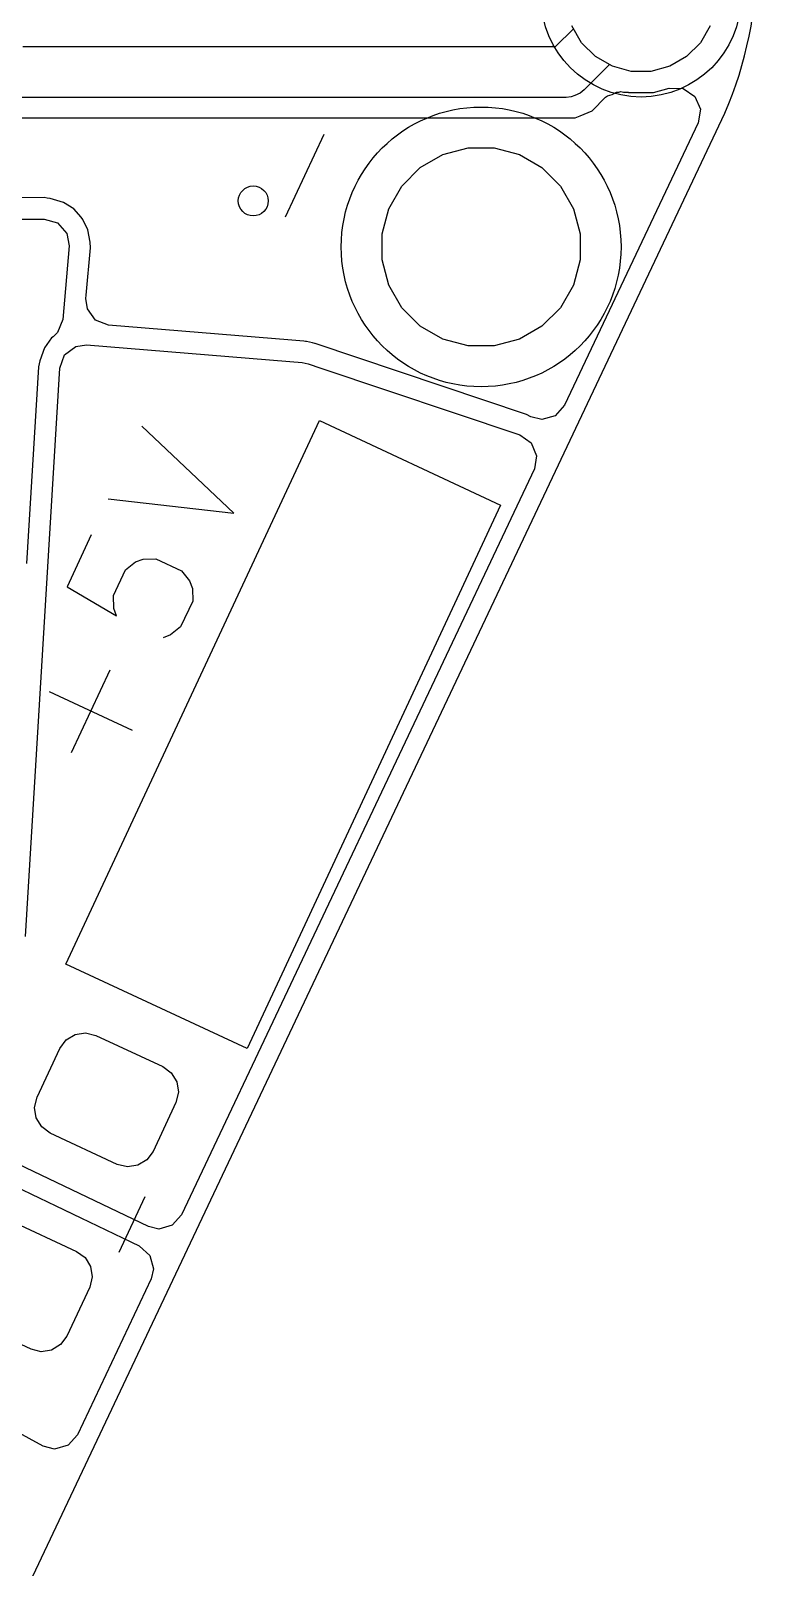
# Model space of a CAD drawing. Extents: x -28 to 34.6, y -6.7 to 48.3.
# Drawn here: x 21.61 to 25.25, y 0.62 to 8.3 of the extents above; entities that cross this region are included whole.
import ezdxf

# ---------------------------------------------------------------- set-up
doc = ezdxf.new("R2010")
doc.units = 0
doc.layers.add('BLACK', color=7, linetype='CONTINUOUS')

msp = doc.modelspace()

# ---------------------------------------------------------------- linework, layer by layer
at = {"layer": 'BLACK', "linetype": 'CONTINUOUS'}
for p, q in [((24.236726, 8.223502), (24.326421, 8.313198)), ((24.366824, 8.243216), (24.317877, 8.327996)), ((25.010787, 8.327996), (24.96184, 8.243216)), ((25.010787, 8.327996), (24.96184, 8.243216)), ((24.436046, 8.173994), (24.366824, 8.243216)), ((24.96184, 8.243216), (24.892618, 8.173994)), ((24.96184, 8.243216), (24.892618, 8.173994)), ((21.571138, 8.223502), (24.236726, 8.223502)), ((24.520826, 8.125047), (24.436046, 8.173994)), ((24.892618, 8.173994), (24.807838, 8.125047)), ((24.892618, 8.173994), (24.807838, 8.125047)), ((24.506027, 8.133592), (24.379135, 8.006699)), ((24.520826, 8.125047), (24.506027, 8.133592)), ((24.615385, 8.09971), (24.520826, 8.125047)), ((24.615385, 8.09971), (24.520826, 8.125047)), ((24.713279, 8.09971), (24.615385, 8.09971)), ((24.713279, 8.09971), (24.615385, 8.09971)), ((24.807838, 8.125047), (24.713279, 8.09971)), ((24.807838, 8.125047), (24.713279, 8.09971)), ((24.379135, 8.006699), (24.35989, 7.990906)), ((24.519519, 7.984613), (24.541009, 7.996346)), ((24.541009, 7.996346), (24.553504, 7.996049)), ((24.553504, 7.996049), (24.562532, 7.999086)), ((24.562532, 7.999086), (24.576805, 7.995494)), ((24.727143, 7.994402), (24.805883, 8.0155)), ((24.805883, 8.0155), (24.875729, 8.013837)), ((24.875729, 8.013837), (24.933592, 7.974675)), ((24.289332, 7.969502), (21.518532, 7.969502)), ((24.314108, 7.971942), (24.289332, 7.969502)), ((24.314109, 7.971942), (24.314108, 7.971942)), ((24.333072, 7.979798), (24.314109, 7.971942)), ((24.359889, 7.990905), (24.333072, 7.979798)), ((24.35989, 7.990906), (24.359889, 7.990905)), ((24.419107, 7.90228), (24.487392, 7.970566)), ((24.487392, 7.970566), (24.496311, 7.976802)), ((24.496311, 7.976802), (24.519519, 7.984613)), ((24.576805, 7.995494), (24.593416, 7.995098)), ((24.593416, 7.995098), (24.593465, 7.995463)), ((24.593465, 7.995463), (24.596867, 7.995015)), ((24.596867, 7.995015), (24.599464, 7.994954)), ((24.599464, 7.994954), (24.601521, 7.994402)), ((24.601521, 7.994402), (24.601525, 7.994402)), ((24.601525, 7.994402), (24.72714, 7.994402)), ((24.72714, 7.994402), (24.727143, 7.994402)), ((24.933592, 7.974675), (24.961096, 7.910446)), ((18.934332, -5.108498), (25.084332, 7.891502)), ((21.472962, 7.867402), (24.334901, 7.867402)), ((24.950063, 7.842698), (24.281419, 6.429302)), ((24.334901, 7.867402), (24.334902, 7.867402)), ((24.334902, 7.867402), (24.334903, 7.867402)), ((24.334903, 7.867402), (24.359565, 7.877618)), ((24.359565, 7.877618), (24.419107, 7.90228)), ((24.961096, 7.910446), (24.950063, 7.842698)), ((22.885637, 7.37134), (23.078834, 7.785652)), ((23.67299, 7.683442), (23.799069, 7.717224)), ((23.799069, 7.717224), (23.929595, 7.717224)), ((23.929595, 7.717224), (24.055674, 7.683442)), ((23.467655, 7.525883), (23.559951, 7.618179)), ((23.559951, 7.618179), (23.67299, 7.683442)), ((24.055674, 7.683442), (24.168713, 7.618179)), ((24.168713, 7.618179), (24.261009, 7.525883)), ((21.677985, 7.467991), (21.130989, 7.465527)), ((21.677986, 7.467991), (21.677985, 7.467991)), ((21.693532, 7.465827), (21.677986, 7.467991)), ((21.708184, 7.463787), (21.693532, 7.465827)), ((21.775309, 7.444404), (21.708184, 7.463787)), ((23.402392, 7.412844), (23.467655, 7.525883)), ((24.261009, 7.525883), (24.326272, 7.412844)), ((21.826221, 7.412007), (21.775309, 7.444404)), ((21.826222, 7.412006), (21.826221, 7.412007)), ((21.826223, 7.412005), (21.826222, 7.412006)), ((21.863088, 7.369845), (21.826223, 7.412005)), ((23.36861, 7.286765), (23.402392, 7.412844)), ((24.326272, 7.412844), (24.360054, 7.286765)), ((19.759961, 7.352249), (21.678472, 7.360891)), ((21.678472, 7.360891), (21.745597, 7.341508)), ((21.745597, 7.341508), (21.791589, 7.288911)), ((21.872213, 7.35941), (21.863088, 7.369845)), ((21.897089, 7.307356), (21.872213, 7.35941)), ((21.908062, 7.244595), (21.897089, 7.307356)), ((21.791589, 7.288911), (21.802562, 7.22615)), ((21.909259, 7.216872), (21.908062, 7.244595)), ((23.36861, 7.156239), (23.36861, 7.286765)), ((24.360054, 7.286765), (24.360054, 7.156239)), ((21.802562, 7.22615), (21.770642, 6.85908)), ((21.888738, 6.980892), (21.909259, 7.216872)), ((23.402392, 7.03016), (23.36861, 7.156239)), ((24.360054, 7.156239), (24.326272, 7.03016)), ((23.467655, 6.917121), (23.402392, 7.03016)), ((24.326272, 7.03016), (24.261009, 6.917121)), ((21.887262, 6.963919), (21.888738, 6.980892)), ((21.894171, 6.911051), (21.887262, 6.963919)), ((21.770642, 6.85908), (21.745223, 6.793998)), ((21.935459, 6.854686), (21.894171, 6.911051)), ((22.000666, 6.82959), (21.935459, 6.854686)), ((23.559951, 6.824825), (23.467655, 6.917121)), ((24.261009, 6.917121), (24.168713, 6.824825)), ((21.71526, 6.765829), (21.679626, 6.717135)), ((21.715264, 6.765833), (21.71526, 6.765829)), ((21.722499, 6.771373), (21.715264, 6.765833)), ((21.745223, 6.793998), (21.722499, 6.771373)), ((22.916397, 6.75453), (22.000666, 6.82959)), ((23.67299, 6.759562), (23.559951, 6.824825)), ((24.168713, 6.824825), (24.055674, 6.759562)), ((21.679625, 6.717134), (21.655919, 6.651403)), ((21.679626, 6.717135), (21.679625, 6.717134)), ((21.780373, 6.680796), (21.835848, 6.723273)), ((21.835848, 6.723273), (21.890569, 6.731155)), ((21.890569, 6.731155), (22.907648, 6.647788)), ((22.916401, 6.754531), (22.916397, 6.75453)), ((22.978027, 6.749479), (22.916401, 6.754531)), ((22.986365, 6.748284), (22.978027, 6.749479)), ((22.990873, 6.747638), (22.986365, 6.748284)), ((23.020224, 6.741599), (22.990873, 6.747638)), ((23.020233, 6.741597), (23.020224, 6.741599)), ((23.020244, 6.741594), (23.020233, 6.741597)), ((23.032731, 6.738225), (23.020244, 6.741594)), ((23.032739, 6.738223), (23.032731, 6.738225)), ((23.03274, 6.738222), (23.032739, 6.738223)), ((23.033395, 6.738002), (23.03274, 6.738222)), ((24.092016, 6.382436), (23.033395, 6.738002)), ((23.799069, 6.72578), (23.67299, 6.759562)), ((23.929595, 6.72578), (23.799069, 6.72578)), ((24.055674, 6.759562), (23.929595, 6.72578)), ((21.584332, 3.771502), (21.756669, 6.615072)), ((21.649765, 6.62155), (21.590102, 5.637125)), ((21.649766, 6.621562), (21.649765, 6.62155)), ((21.655919, 6.651403), (21.649766, 6.621562)), ((21.756669, 6.615072), (21.780373, 6.680796)), ((22.907648, 6.647788), (22.969289, 6.642735)), ((22.969289, 6.642735), (22.99864, 6.636696)), ((22.99864, 6.636696), (23.063027, 6.61507)), ((23.063027, 6.61507), (24.057917, 6.280909)), ((24.092019, 6.382434), (24.092016, 6.382436)), ((24.113522, 6.371597), (24.092019, 6.382434)), ((24.281419, 6.429302), (24.234956, 6.377119)), ((21.787251, 3.633349), (23.055105, 6.352273)), ((22.626534, 5.889467), (22.167273, 6.3243)), ((23.055105, 6.352273), (23.961413, 5.929655)), ((24.167658, 6.35834), (24.113522, 6.371597)), ((24.234956, 6.377119), (24.167658, 6.35834)), ((24.057917, 6.280909), (24.115197, 6.240905)), ((24.115197, 6.240905), (24.141758, 6.176281)), ((24.141758, 6.176281), (24.130523, 6.110337)), ((24.130523, 6.110337), (22.365109, 2.378568)), ((21.998225, 5.961777), (22.626534, 5.889467)), ((23.961413, 5.929655), (22.693559, 3.210731)), ((21.913701, 5.780515), (21.792953, 5.52157)), ((22.084633, 5.606233), (22.134677, 5.645947)), ((22.134677, 5.645947), (22.172647, 5.659767)), ((22.172647, 5.659767), (22.23651, 5.661512)), ((22.23651, 5.661512), (22.365983, 5.601138)), ((22.024259, 5.47676), (22.084633, 5.606233)), ((22.365983, 5.601138), (22.405697, 5.551094)), ((22.405697, 5.551094), (22.419517, 5.513124)), ((21.792953, 5.52157), (22.039824, 5.374927)), ((22.026004, 5.412897), (22.024259, 5.47676)), ((22.419517, 5.513124), (22.421262, 5.44926)), ((22.039824, 5.374927), (22.026004, 5.412897)), ((22.421262, 5.44926), (22.360888, 5.319788)), ((22.360888, 5.319788), (22.310844, 5.280074)), ((22.310844, 5.280074), (22.272874, 5.266254)), ((21.815637, 4.69134), (22.008834, 5.105652)), ((22.119392, 4.801898), (21.705079, 4.995095)), ((22.693559, 3.210731), (21.787251, 3.633349)), ((21.756902, 3.211308), (21.788048, 3.253787)), ((21.756902, 3.211308), (21.788048, 3.253787)), ((21.788048, 3.253787), (21.833081, 3.281113)), ((21.788048, 3.253787), (21.833081, 3.281113)), ((21.833081, 3.281113), (21.885142, 3.289127)), ((21.833081, 3.281113), (21.885142, 3.289127)), ((21.885142, 3.289127), (21.936307, 3.276606)), ((21.885142, 3.289127), (21.936307, 3.276606)), ((21.936307, 3.276606), (22.271641, 3.120238)), ((21.936307, 3.276606), (22.271641, 3.120238)), ((21.642795, 2.966605), (21.756902, 3.211308)), ((21.642795, 2.966605), (21.756902, 3.211308)), ((22.271641, 3.120238), (22.31412, 3.089091)), ((22.271641, 3.120238), (22.31412, 3.089091)), ((22.31412, 3.089091), (22.341445, 3.044059)), ((22.31412, 3.089091), (22.341445, 3.044059)), ((22.341445, 3.044059), (22.349459, 2.991997)), ((22.341445, 3.044059), (22.349459, 2.991997)), ((21.630275, 2.915441), (21.642795, 2.966605)), ((21.630275, 2.915441), (21.642795, 2.966605)), ((22.336939, 2.940833), (22.222832, 2.69613)), ((22.336939, 2.940833), (22.222832, 2.69613)), ((22.349459, 2.991997), (22.336939, 2.940833)), ((22.349459, 2.991997), (22.336939, 2.940833)), ((21.638289, 2.863379), (21.630275, 2.915441)), ((21.638289, 2.863379), (21.630275, 2.915441)), ((21.665614, 2.818347), (21.638289, 2.863379)), ((21.665614, 2.818347), (21.638289, 2.863379)), ((21.708093, 2.7872), (21.665614, 2.818347)), ((21.708093, 2.7872), (21.665614, 2.818347)), ((22.043427, 2.630832), (21.708093, 2.7872)), ((22.043427, 2.630832), (21.708093, 2.7872)), ((22.222832, 2.69613), (22.191686, 2.653651)), ((22.222832, 2.69613), (22.191686, 2.653651)), ((22.199397, 2.319788), (21.471177, 2.669036)), ((22.094592, 2.618311), (22.043427, 2.630832)), ((22.094592, 2.618311), (22.043427, 2.630832)), ((22.146653, 2.626325), (22.094592, 2.618311)), ((22.146653, 2.626325), (22.094592, 2.618311)), ((22.191686, 2.653651), (22.146653, 2.626325)), ((22.191686, 2.653651), (22.146653, 2.626325)), ((21.424864, 2.572467), (22.153084, 2.223219)), ((22.053797, 2.191661), (22.18366, 2.470153)), ((21.505237, 2.352172), (21.840571, 2.195804)), ((21.505237, 2.352172), (21.840571, 2.195804)), ((22.251348, 2.307606), (22.199397, 2.319788)), ((22.318646, 2.326385), (22.251348, 2.307606)), ((22.365109, 2.378568), (22.318646, 2.326385)), ((21.840571, 2.195804), (21.88305, 2.164657)), ((21.840571, 2.195804), (21.88305, 2.164657)), ((21.88305, 2.164657), (21.910375, 2.119625)), ((21.88305, 2.164657), (21.910375, 2.119625)), ((22.153084, 2.223219), (22.153094, 2.223216)), ((22.153094, 2.223216), (22.154784, 2.222405)), ((22.154784, 2.222405), (22.206719, 2.175666)), ((22.206719, 2.175666), (22.225141, 2.108269)), ((21.910375, 2.119625), (21.918389, 2.067563)), ((21.910375, 2.119625), (21.918389, 2.067563)), ((22.225141, 2.108269), (22.213253, 2.057571)), ((21.905869, 2.016399), (21.791762, 1.771696)), ((21.905869, 2.016399), (21.791762, 1.771696)), ((22.213253, 2.057571), (21.844316, 1.277706)), ((21.918389, 2.067563), (21.905869, 2.016399)), ((21.918389, 2.067563), (21.905869, 2.016399)), ((21.612357, 1.706398), (21.277023, 1.862766)), ((21.612357, 1.706398), (21.277023, 1.862766)), ((21.791762, 1.771696), (21.760616, 1.729217)), ((21.791762, 1.771696), (21.760616, 1.729217)), ((21.663522, 1.693877), (21.612357, 1.706398)), ((21.663522, 1.693877), (21.612357, 1.706398)), ((21.715583, 1.701891), (21.663522, 1.693877)), ((21.715583, 1.701891), (21.663522, 1.693877)), ((21.760616, 1.729217), (21.715583, 1.701891)), ((21.760616, 1.729217), (21.715583, 1.701891)), ((21.673014, 1.221784), (21.031976, 1.570174)), ((21.844316, 1.277706), (21.797853, 1.225523)), ((21.730555, 1.206744), (21.673014, 1.221784)), ((21.797853, 1.225523), (21.730555, 1.206744))]:
    msp.add_line(p, q, dxfattribs=at)
at = {"layer": 'BLACK'}
for centre, radius in [((24.664332, 8.471502), 0.5), ((23.864332, 7.221502), 0.7), ((22.724332, 7.451502), 0.075)]:
    msp.add_circle(centre, radius, dxfattribs=at)
msp.add_arc((23.24843, 8.67856), 1.997498, -23.2049933, -0.0081749, dxfattribs=at)

doc.saveas('drawing.dxf')
